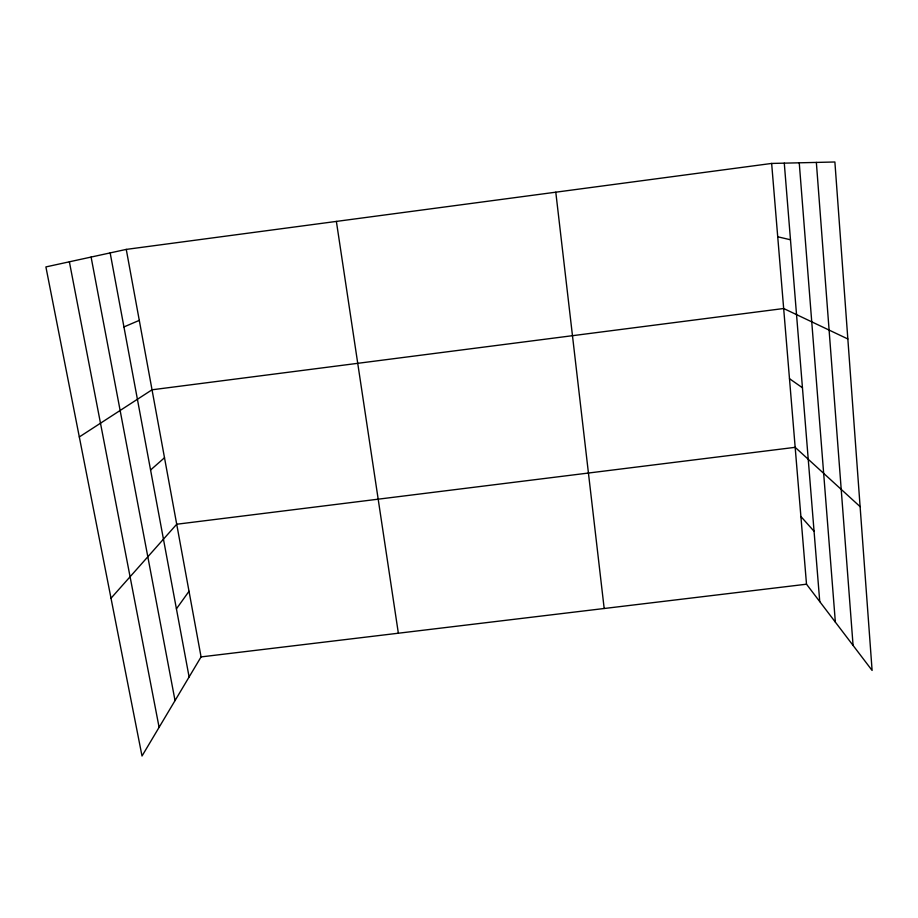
<?xml version="1.0" encoding="UTF-8"?>
<svg xmlns="http://www.w3.org/2000/svg" width="918" height="918" viewBox="0 0 918 918"><rect width="100%" height="100%" fill="white"/><g stroke="black" fill="none" stroke-linecap="round" stroke-linejoin="round"><path stroke-width="1.38" d="M126.259 249.398L201.065 656.909L142.015 756.007L45.9 266.92L126.259 249.398L771.648 163.438L834.887 161.993L872.1 670.438L806.509 584.204L771.648 163.438M176.417 608.852L189.016 591.284M111.009 598.249L176.715 524.235L795.172 447.33L860.109 506.644M150.575 470.005L164.506 457.738M79.315 436.945L152.032 389.794L783.674 308.517L847.842 338.971M123.93 326.934L139.284 320.371M201.065 656.909L806.509 584.204M777.73 236.787L790.478 239.77M789.48 378.686L802.447 387.763M800.898 516.513L814.059 531.258M69.378 261.802L159.101 727.331M91.1 257.063L175.04 700.595M110.16 252.909L189.108 676.979M336.378 221.41L398.355 633.213M555.792 192.183L604.182 608.496M784.282 163.152L819.751 601.611M799.245 162.807L835.357 622.14M816.354 162.417L853.074 645.423"/></g></svg>
